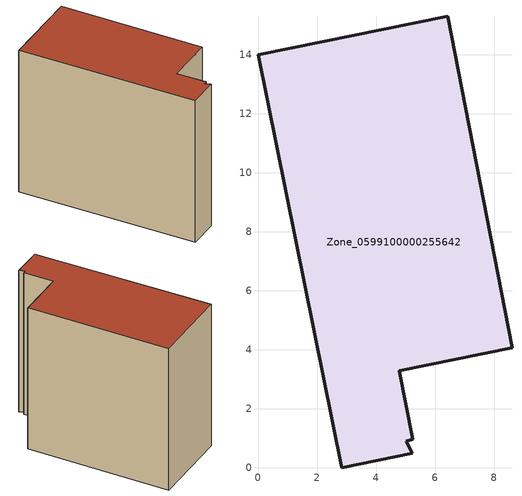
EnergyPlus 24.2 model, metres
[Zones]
Zone_0599100000255642
 floor ground (C_G): 5.02,0.89 5.23,0.48 2.84,0 0,13.99 6.43,15.29 8.61,4.06 4.78,3.29 5.25,0.96 z0
 wall outside (C_F): 6.43,15.29 0,13.99 2.84,0 5.23,0.48 5.02,0.89 5.25,0.96 4.78,3.29 8.61,4.06 6.43,15.29 z0:12.1
 roof outside (C_R): 5.23,0.48 5.02,0.89 5.25,0.96 4.78,3.29 8.61,4.06 6.43,15.29 0,13.99 2.84,0 z12.1
[BUILDING]
Pand.0599100000255642: North Axis=0; Terrain=City; Loads Convergence Tolerance Value=0.04; Temperature Convergence Tolerance Value=0.4; Solar Distribution=FullExterior; Maximum Number of Warmup Days=25; Minimum Number of Warmup Days=1
[Site:Location]
Rotterdam.The.Hague.AP_ZH_NLD Design_Conditions: Latitude=51.96; Longitude=4.45; Time Zone=1; Elevation=-4.5
[SITE:GROUNDTEMPERATURE:BUILDINGSURFACE]
18, 18, 18, 18, 18, 18, 18, 18, 18, 18, 18, 18
[MATERIAL] Thermal Absorptance=0.9; Solar Absorptance=0.7; Visible Absorptance=0.7
Name | Roughness | Thickness | Conductivity | Density | Specific Heat
G.TI.1946 | MediumSmooth | 0.15 | 1 | 540 | 1210
F.TI.1946 | Rough | 0.3 | 0.857143 | 1920 | 840
R.TI.1946 | MediumRough | 0.2 | 0.1 | 1500 | 1000
[CONSTRUCTION]
C_G: G.TI.1946
C_F: F.TI.1946
C_R: R.TI.1946
[ZONE]
Zone_0599100000255642: Type=1; Multiplier=1; Ceiling Height=Autocalculate; Volume=Autocalculate; Floor Area=autocalculate; Part of Total Floor Area=Yes
[ZONEINFILTRATION:DESIGNFLOWRATE]
Infil_Zone_0599100000255642: Zone or ZoneList or Space or SpaceList=Zone_0599100000255642; Schedule=AlwaysOn; Design Flow Rate Calculation Method=Flow/Area; Flow Rate per Floor Area=0.003; Constant Term Coefficient=1; Temperature Term Coefficient=0; Velocity Term Coefficient=0; Velocity Squared Term Coefficient=0
[HVACTEMPLATE:ZONE:IDEALLOADSAIRSYSTEM]
Zone_0599100000255642: Maximum Heating Supply Air Temperature=50; Minimum Cooling Supply Air Temperature=13; Maximum Heating Supply Air Humidity Ratio=0.0156; Minimum Cooling Supply Air Humidity Ratio=0.0077; Heating Limit=NoLimit; Cooling Limit=NoLimit; Dehumidification Control Type=ConstantSensibleHeatRatio; Cooling Sensible Heat Ratio=0.7; Dehumidification Setpoint=60; Humidification Control Type=None; Humidification Setpoint=30; Outdoor Air Method=None; Outdoor Air Flow Rate per Person=0.00944; Outdoor Air Flow Rate per Zone Floor Area=0; Outdoor Air Flow Rate per Zone=0; Demand Controlled Ventilation Type=None; Outdoor Air Economizer Type=NoEconomizer; Heat Recovery Type=None; Sensible Heat Recovery Effectiveness=0.7; Latent Heat Recovery Effectiveness=0.65
[ZONECONTROL:THERMOSTAT]
ThermostatControl_Zone_0599100000255642: Zone or ZoneList=Zone_0599100000255642; Control Type Schedule=DualSetpointControlType; Control 1=Thermostat_Zone_0599100000255642; Temperature Difference Between Cutout And Setpoint=0
[THERMOSTATSETPOINT:DUALSETPOINT]
Thermostat_Zone_0599100000255642: Heating Setpoint Temperature Schedule=HeatingSetpoint_Zone_0599100000255642; Cooling Setpoint Temperature Schedule=CoolingSetpoint_Zone_0599100000255642
[SCHEDULE:COMPACT]
HeatingSetpoint_Zone_0599100000255642: Through: 12/31, For: AllDays, Until: 24:00, 21
CoolingSetpoint_Zone_0599100000255642: Through: 12/31, For: AllDays, Until: 24:00, 24
DualSetpointControlType: Through: 12/31, For: AllDays, Until: 24:00, 4
AlwaysOn: Through: 12/31, For: AllDays, Until: 24:00, 1
